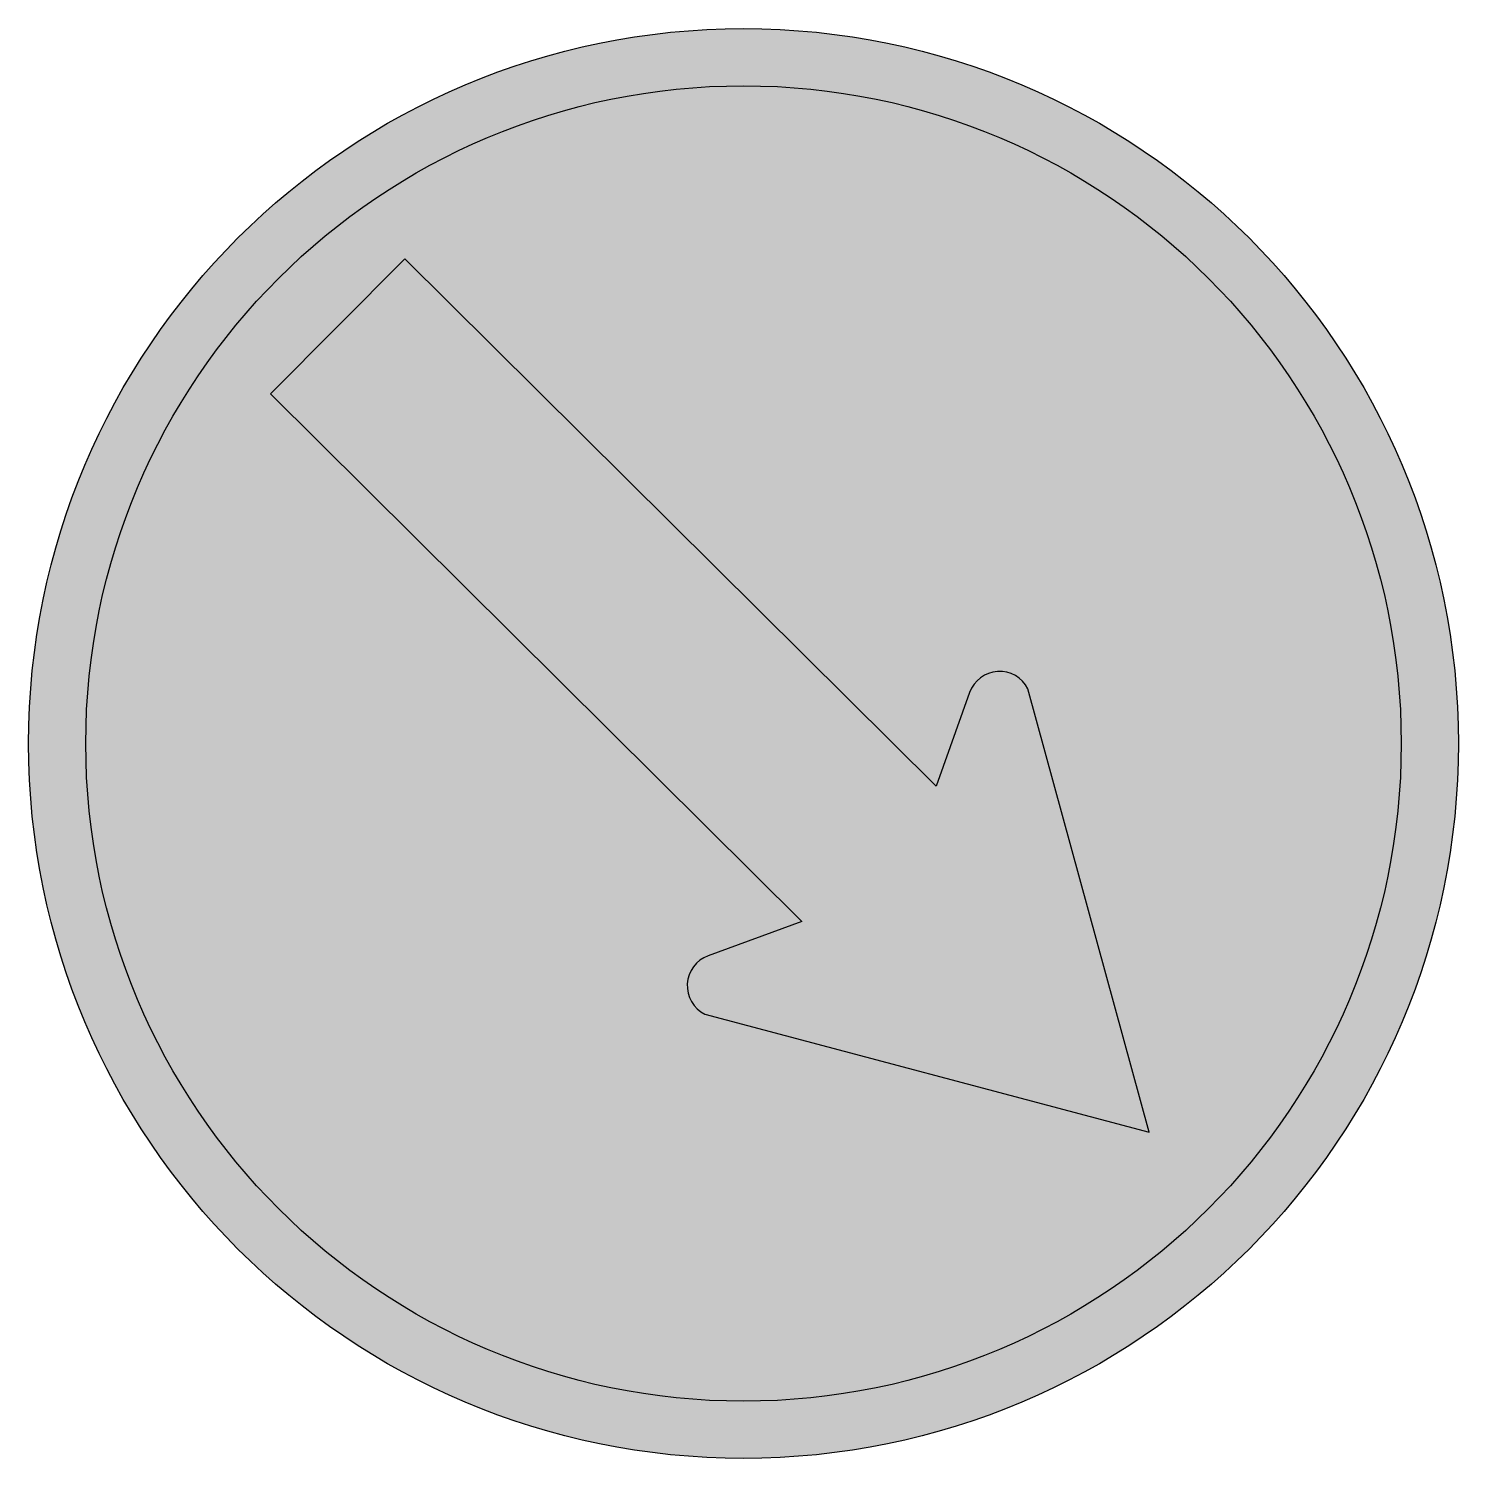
# Model space of a CAD drawing. Header units: millimetres. Extents: x -200 to 200, y -200 to 200.
import ezdxf

# ---------------------------------------------------------------- set-up
doc = ezdxf.new("R2010")
doc.units = ezdxf.units.MM
doc.header["$LTSCALE"] = 10
doc.header["$MEASUREMENT"] = 0
doc.layers.get('0').update_dxf_attribs({"linetype": 'CONTINUOUS'})

msp = doc.modelspace()

# ---------------------------------------------------------------- hatches: boundary and pattern name
h = msp.add_hatch(color=255)
h.dxf.hatch_style = 1
h.paths.add_polyline_path([(200, 0, -1), (-200, 0, -1)])
h.paths.add_polyline_path([(-184, 0, 1), (184, 0, 1)], flags=16)
h.paths.add_polyline_path([(-94.73, 135.63), (-132.31, 97.79), (16.28, -49.79), (-9.89, -59.37, 0.659753), (-10.78, -75.7), (113.49, -108.76), (79.58, 15.28, 0.659163), (63.27, 14.29), (53.86, -11.95)], flags=0)
h = msp.add_hatch(color=160)
edge = h.paths.add_edge_path()
edge.add_arc((0, 0), 184, 180, 540, ccw=False)
edge = h.paths.add_edge_path(flags=16)
edge.add_line((-94.73, 135.63), (-132.31, 97.79))
edge.add_line((-132.31, 97.79), (16.28, -49.79))
edge.add_line((16.28, -49.79), (-9.91, -59.38))
edge.add_arc((-6.84, -67.72), 8.89, 470.1502, 603.7159)
edge.add_line((-10.78, -75.7), (113.49, -108.76))
edge.add_line((113.49, -108.76), (79.58, 15.28))
edge.add_arc((71.63, 11.29), 8.89, 386.6723, 520.2379)
edge.add_line((63.27, 14.29), (53.86, -11.95))
edge.add_line((53.86, -11.95), (-94.73, 135.63))
h = msp.add_hatch(color=255)
h.dxf.hatch_style = 1
h.paths.add_polyline_path([(-132.31, 97.79), (-94.73, 135.63), (53.86, -11.95), (63.27, 14.29, -0.659163), (79.58, 15.28), (113.49, -108.76), (-10.78, -75.7, -0.659753), (-9.89, -59.37), (16.28, -49.79)])

# ---------------------------------------------------------------- linework, layer by layer
at = {"color": 255}
msp.add_lwpolyline([(-94.73, 135.63), (-132.31, 97.79), (16.28, -49.79), (-9.91, -59.38, 0.659163), (-10.78, -75.7), (113.49, -108.76), (79.58, 15.28, 0.659163), (63.27, 14.29), (53.86, -11.95)], format="xyb", close=True, dxfattribs=at)
for radius in [200, 184]:
    msp.add_circle((0, 0), radius, dxfattribs=at)

doc.saveas('drawing.dxf')
